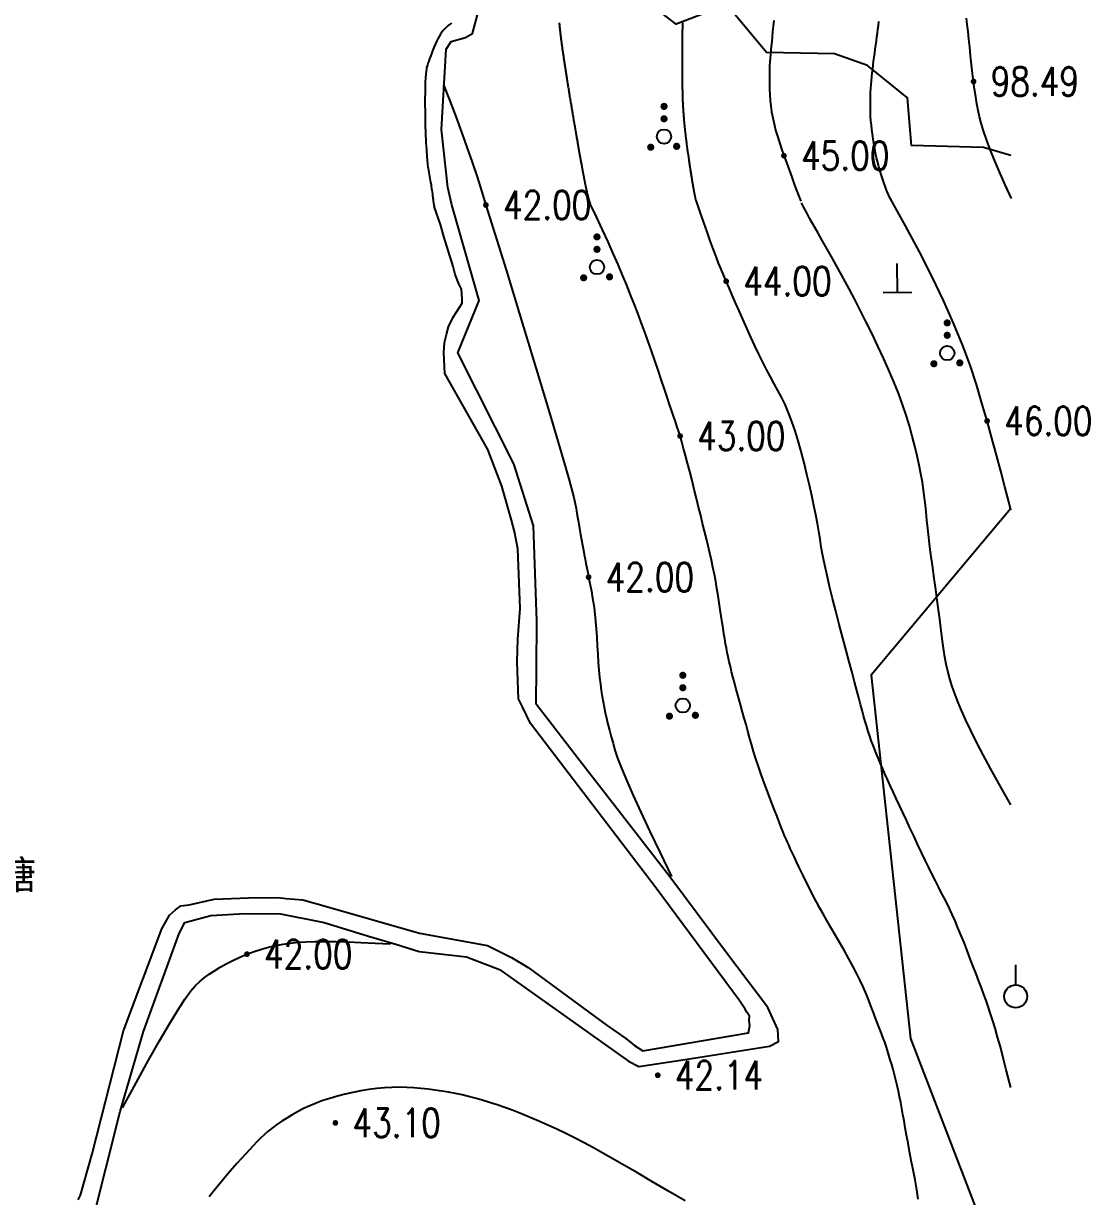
# Model space of a CAD drawing. Extents: x 39624947 to 39626627, y 3418539 to 3418836.
# Drawn here: x 39625652.4 to 39625727, y 3418641.9 to 3418723.9 of the extents above; entities that cross this region are included whole.
import ezdxf
from ezdxf.enums import TextEntityAlignment as Align

# ---------------------------------------------------------------- set-up
doc = ezdxf.new("R2010")
doc.units = 0
doc.layers.get('0').update_dxf_attribs({"linetype": 'CONTINUOUS'})
for name, color, linetype in [('DLDW', 11, 'CONTINUOUS'), ('GCD', 7, 'CONTINUOUS'), ('PUB_WALL', 9, 'CONTINUOUS')]:
    doc.layers.add(name, color=color, linetype=linetype)
doc.styles.add('HZ', font='rs.shx', dxfattribs={"width": 0.8, "bigfont": 'hztxt.shx'})
doc.styles.add('等线体', font='simhei.ttf')

# ---------------------------------------------------------------- blocks, each defined once
blk = doc.blocks.new('GC111')
for p, q in [((0, 0), (0, 2)), ((-1, 0), (1, 0))]:
    blk.add_line(p, q)
blk = doc.blocks.new('GC160')
at = {"const_width": 0.25}
for points in [[(1.584, 3.353, 1), (1.834, 3.353, 1)], [(1.584, 2.484, 1), (1.834, 2.484, 1)], [(0.652, 0.496, 1), (0.902, 0.496, 1)], [(2.464, 0.558, 1), (2.714, 0.558, 1)]]:
    blk.add_lwpolyline(points, format="xyb", close=True, dxfattribs=at)
blk.add_circle((1.709, 1.242), 0.5)
blk = doc.blocks.new('GC125')
blk.add_line((0, 0.8), (0, 2.2))
blk.add_circle((0, 0), 0.8)
blk = doc.blocks.new('GC200')
at = {"linetype": 'Continuous', "const_width": 0.2, "flags": 128}
blk.add_lwpolyline([(-0.1, 0, 1), (0.1, 0, 1)], format="xyb", close=True, dxfattribs=at)
blk = doc.blocks.new('111133333777777')
at = {"layer": 'PUB_WALL', "color": 252, "ltscale": 0.01}
for points in [[(39623475.817, 3418703.616), (39623475.807, 3418703.648), (39623475.797, 3418703.678), (39623475.788, 3418703.708), (39623475.78, 3418703.737), (39623475.772, 3418703.765), (39623475.764, 3418703.792), (39623475.757, 3418703.819), (39623475.751, 3418703.845), (39623475.745, 3418703.871), (39623475.738, 3418703.898), (39623475.732, 3418703.926), (39623475.725, 3418703.956), (39623475.719, 3418703.987), (39623475.712, 3418704.019), (39623475.705, 3418704.052), (39623475.697, 3418704.087), (39623475.69, 3418704.122), (39623475.683, 3418704.159), (39623475.675, 3418704.197), (39623475.668, 3418704.237), (39623475.66, 3418704.277), (39623475.652, 3418704.319), (39623475.644, 3418704.362), (39623475.635, 3418704.406), (39623475.627, 3418704.451), (39623475.619, 3418704.497), (39623475.61, 3418704.545), (39623475.601, 3418704.594), (39623475.592, 3418704.644), (39623475.583, 3418704.695), (39623475.574, 3418704.748), (39623475.565, 3418704.801), (39623475.556, 3418704.856), (39623475.546, 3418704.912), (39623475.536, 3418704.97), (39623475.526, 3418705.028), (39623475.517, 3418705.088), (39623475.506, 3418705.149), (39623475.496, 3418705.211), (39623475.486, 3418705.274), (39623475.475, 3418705.339), (39623475.465, 3418705.404), (39623475.454, 3418705.471), (39623475.443, 3418705.539), (39623475.432, 3418705.609), (39623475.421, 3418705.679), (39623475.41, 3418705.751), (39623475.398, 3418705.824), (39623475.387, 3418705.898), (39623475.375, 3418705.973), (39623475.364, 3418706.05), (39623475.352, 3418706.127), (39623475.34, 3418706.206), (39623475.327, 3418706.286), (39623475.315, 3418706.368), (39623475.303, 3418706.45), (39623475.29, 3418706.534), (39623475.278, 3418706.617), (39623475.265, 3418706.702), (39623475.253, 3418706.786), (39623475.24, 3418706.871), (39623475.228, 3418706.956), (39623475.216, 3418707.042), (39623475.204, 3418707.128), (39623475.191, 3418707.214), (39623475.179, 3418707.3), (39623475.168, 3418707.385), (39623475.156, 3418707.47), (39623475.145, 3418707.555), (39623475.134, 3418707.639), (39623475.123, 3418707.722), (39623475.112, 3418707.806), (39623475.101, 3418707.889), (39623475.091, 3418707.971), (39623475.081, 3418708.053), (39623475.071, 3418708.135), (39623475.061, 3418708.216), (39623475.052, 3418708.297), (39623475.042, 3418708.377), (39623475.033, 3418708.457), (39623475.024, 3418708.537), (39623475.016, 3418708.616), (39623475.007, 3418708.695), (39623474.999, 3418708.774), (39623474.991, 3418708.852), (39623474.983, 3418708.929), (39623474.975, 3418709.006), (39623474.968, 3418709.083), (39623474.96, 3418709.16), (39623474.953, 3418709.236), (39623474.946, 3418709.311), (39623474.94, 3418709.387), (39623474.933, 3418709.461), (39623474.927, 3418709.536), (39623474.921, 3418709.61), (39623474.915, 3418709.683), (39623474.909, 3418709.756), (39623474.904, 3418709.829), (39623474.898, 3418709.902), (39623474.893, 3418709.974), (39623474.888, 3418710.045), (39623474.884, 3418710.116), (39623474.879, 3418710.187), (39623474.875, 3418710.257), (39623474.871, 3418710.327), (39623474.867, 3418710.397), (39623474.863, 3418710.466), (39623474.86, 3418710.535), (39623474.856, 3418710.603), (39623474.853, 3418710.671), (39623474.85, 3418710.738), (39623474.848, 3418710.806), (39623474.845, 3418710.872), (39623474.843, 3418710.939), (39623474.841, 3418711.005), (39623474.839, 3418711.07), (39623474.837, 3418711.135), (39623474.836, 3418711.2), (39623474.834, 3418711.264), (39623474.833, 3418711.328), (39623474.832, 3418711.392), (39623474.832, 3418711.455), (39623474.831, 3418711.518), (39623474.83, 3418711.581), (39623474.83, 3418711.643), (39623474.829, 3418711.706), (39623474.829, 3418711.768), (39623474.829, 3418711.829), (39623474.829, 3418711.891), (39623474.828, 3418711.952), (39623474.828, 3418712.014), (39623474.828, 3418712.075), (39623474.828, 3418712.136), (39623474.828, 3418712.198), (39623474.828, 3418712.259), (39623474.828, 3418712.32), (39623474.827, 3418712.38), (39623474.827, 3418712.441), (39623474.827, 3418712.502), (39623474.827, 3418712.562), (39623474.827, 3418712.623), (39623474.827, 3418712.683), (39623474.827, 3418712.743), (39623474.827, 3418712.803), (39623474.827, 3418712.863), (39623474.826, 3418712.923), (39623474.826, 3418712.983), (39623474.826, 3418713.043), (39623474.826, 3418713.103), (39623474.826, 3418713.162), (39623474.826, 3418713.222), (39623474.826, 3418713.281), (39623474.826, 3418713.34), (39623474.826, 3418713.399), (39623474.826, 3418713.459), (39623474.826, 3418713.518), (39623474.826, 3418713.576), (39623474.826, 3418713.635), (39623474.826, 3418713.694), (39623474.826, 3418713.752), (39623474.826, 3418713.811), (39623474.826, 3418713.869), (39623474.825, 3418713.928), (39623474.825, 3418713.986), (39623474.825, 3418714.044), (39623474.825, 3418714.102), (39623474.825, 3418714.16), (39623474.825, 3418714.217), (39623474.825, 3418714.275), (39623474.825, 3418714.333), (39623474.825, 3418714.39), (39623474.825, 3418714.448), (39623474.825, 3418714.505), (39623474.825, 3418714.562), (39623474.825, 3418714.619), (39623474.825, 3418714.676), (39623474.825, 3418714.733), (39623474.825, 3418714.79), (39623474.826, 3418714.847), (39623474.826, 3418714.903), (39623474.826, 3418714.96), (39623474.826, 3418715.016), (39623474.826, 3418715.072), (39623474.826, 3418715.129), (39623474.826, 3418715.185), (39623474.826, 3418715.241), (39623474.826, 3418715.297), (39623474.827, 3418715.353), (39623474.827, 3418715.409), (39623474.828, 3418715.464), (39623474.828, 3418715.52), (39623474.829, 3418715.576), (39623474.83, 3418715.631), (39623474.831, 3418715.687), (39623474.833, 3418715.742), (39623474.834, 3418715.798), (39623474.836, 3418715.853), (39623474.838, 3418715.908), (39623474.84, 3418715.964), (39623474.842, 3418716.019), (39623474.844, 3418716.074), (39623474.847, 3418716.129), (39623474.85, 3418716.185)], [(39623466.196, 3418716.178), (39623466.202, 3418716.111), (39623466.208, 3418716.044), (39623466.215, 3418715.977), (39623466.222, 3418715.91), (39623466.228, 3418715.842), (39623466.235, 3418715.775), (39623466.243, 3418715.707), (39623466.25, 3418715.64), (39623466.257, 3418715.572), (39623466.265, 3418715.504), (39623466.273, 3418715.437), (39623466.28, 3418715.369), (39623466.288, 3418715.301), (39623466.297, 3418715.233), (39623466.305, 3418715.164), (39623466.313, 3418715.096), (39623466.322, 3418715.028), (39623466.331, 3418714.96), (39623466.339, 3418714.891), (39623466.348, 3418714.822), (39623466.358, 3418714.754), (39623466.367, 3418714.685), (39623466.376, 3418714.616), (39623466.386, 3418714.547), (39623466.396, 3418714.478), (39623466.405, 3418714.409), (39623466.415, 3418714.34), (39623466.425, 3418714.27), (39623466.435, 3418714.2), (39623466.446, 3418714.13), (39623466.456, 3418714.06), (39623466.466, 3418713.99), (39623466.477, 3418713.919), (39623466.487, 3418713.848), (39623466.498, 3418713.777), (39623466.509, 3418713.705), (39623466.519, 3418713.634), (39623466.53, 3418713.562), (39623466.541, 3418713.489), (39623466.552, 3418713.417), (39623466.563, 3418713.344), (39623466.574, 3418713.271), (39623466.586, 3418713.197), (39623466.597, 3418713.124), (39623466.608, 3418713.05), (39623466.62, 3418712.976), (39623466.631, 3418712.901), (39623466.643, 3418712.827), (39623466.654, 3418712.752), (39623466.666, 3418712.676), (39623466.678, 3418712.601), (39623466.69, 3418712.525), (39623466.702, 3418712.449), (39623466.714, 3418712.373), (39623466.726, 3418712.296), (39623466.738, 3418712.219), (39623466.75, 3418712.142), (39623466.763, 3418712.064), (39623466.775, 3418711.987), (39623466.787, 3418711.909), (39623466.8, 3418711.83), (39623466.813, 3418711.752), (39623466.825, 3418711.673), (39623466.838, 3418711.594), (39623466.851, 3418711.515), (39623466.864, 3418711.435), (39623466.877, 3418711.355), (39623466.89, 3418711.275), (39623466.903, 3418711.195), (39623466.916, 3418711.114), (39623466.929, 3418711.033), (39623466.943, 3418710.952), (39623466.956, 3418710.87), (39623466.969, 3418710.788), (39623466.983, 3418710.706), (39623466.997, 3418710.624), (39623467.01, 3418710.542), (39623467.024, 3418710.459), (39623467.038, 3418710.376), (39623467.052, 3418710.292), (39623467.066, 3418710.208), (39623467.08, 3418710.124), (39623467.094, 3418710.04), (39623467.108, 3418709.956), (39623467.122, 3418709.871), (39623467.137, 3418709.786), (39623467.151, 3418709.701), (39623467.166, 3418709.615), (39623467.18, 3418709.53), (39623467.194, 3418709.445), (39623467.209, 3418709.361), (39623467.223, 3418709.276), (39623467.238, 3418709.192), (39623467.252, 3418709.108), (39623467.266, 3418709.024), (39623467.281, 3418708.94), (39623467.295, 3418708.858), (39623467.309, 3418708.776), (39623467.323, 3418708.694), (39623467.337, 3418708.613), (39623467.35, 3418708.533), (39623467.364, 3418708.454), (39623467.378, 3418708.376), (39623467.391, 3418708.298), (39623467.405, 3418708.22), (39623467.418, 3418708.144), (39623467.431, 3418708.068), (39623467.444, 3418707.993), (39623467.457, 3418707.918), (39623467.47, 3418707.845), (39623467.483, 3418707.771), (39623467.495, 3418707.699), (39623467.508, 3418707.627), (39623467.52, 3418707.556), (39623467.533, 3418707.486), (39623467.545, 3418707.416), (39623467.557, 3418707.347), (39623467.569, 3418707.279), (39623467.581, 3418707.211), (39623467.593, 3418707.144), (39623467.605, 3418707.078), (39623467.616, 3418707.013), (39623467.628, 3418706.948), (39623467.639, 3418706.884), (39623467.651, 3418706.82), (39623467.662, 3418706.757), (39623467.673, 3418706.695), (39623467.684, 3418706.634), (39623467.695, 3418706.573), (39623467.706, 3418706.513), (39623467.717, 3418706.454), (39623467.727, 3418706.395), (39623467.738, 3418706.337), (39623467.748, 3418706.28), (39623467.759, 3418706.223), (39623467.769, 3418706.167), (39623467.779, 3418706.112), (39623467.789, 3418706.058), (39623467.799, 3418706.004), (39623467.809, 3418705.951), (39623467.818, 3418705.898), (39623467.828, 3418705.846), (39623467.838, 3418705.795), (39623467.847, 3418705.745), (39623467.856, 3418705.695), (39623467.866, 3418705.646), (39623467.875, 3418705.598), (39623467.884, 3418705.55), (39623467.893, 3418705.503), (39623467.901, 3418705.457), (39623467.91, 3418705.411), (39623467.919, 3418705.366), (39623467.927, 3418705.322), (39623467.936, 3418705.278), (39623467.944, 3418705.235), (39623467.952, 3418705.193), (39623467.961, 3418705.151), (39623467.969, 3418705.109), (39623467.977, 3418705.068), (39623467.985, 3418705.028), (39623467.993, 3418704.988), (39623468.001, 3418704.949), (39623468.009, 3418704.91), (39623468.016, 3418704.872), (39623468.024, 3418704.834), (39623468.032, 3418704.797), (39623468.039, 3418704.76), (39623468.047, 3418704.724), (39623468.055, 3418704.688), (39623468.062, 3418704.653), (39623468.07, 3418704.618), (39623468.077, 3418704.584), (39623468.084, 3418704.55), (39623468.092, 3418704.517), (39623468.099, 3418704.484), (39623468.106, 3418704.451), (39623468.113, 3418704.42), (39623468.12, 3418704.388), (39623468.127, 3418704.357), (39623468.134, 3418704.327), (39623468.141, 3418704.297), (39623468.148, 3418704.268), (39623468.155, 3418704.239), (39623468.162, 3418704.211), (39623468.168, 3418704.183), (39623468.175, 3418704.155), (39623468.182, 3418704.128), (39623468.188, 3418704.102), (39623468.195, 3418704.076), (39623468.201, 3418704.051), (39623468.207, 3418704.026), (39623468.214, 3418704.001), (39623468.22, 3418703.978), (39623468.226, 3418703.954), (39623468.233, 3418703.931), (39623468.239, 3418703.909), (39623468.245, 3418703.887), (39623468.251, 3418703.865), (39623468.257, 3418703.845), (39623468.263, 3418703.824), (39623468.269, 3418703.804), (39623468.274, 3418703.785), (39623468.28, 3418703.766), (39623468.286, 3418703.747), (39623468.292, 3418703.729), (39623468.297, 3418703.712), (39623468.303, 3418703.695), (39623468.309, 3418703.678), (39623468.315, 3418703.659), (39623468.322, 3418703.64), (39623468.33, 3418703.619), (39623468.338, 3418703.597), (39623468.347, 3418703.575), (39623468.356, 3418703.551), (39623468.366, 3418703.526)], [(39623458.662, 3418716.148), (39623458.591, 3418716.104), (39623458.516, 3418716.051), (39623458.436, 3418715.987), (39623458.353, 3418715.915), (39623458.264, 3418715.832), (39623458.172, 3418715.74), (39623458.078, 3418715.635), (39623457.984, 3418715.514), (39623457.891, 3418715.376), (39623457.798, 3418715.222), (39623457.706, 3418715.051), (39623457.614, 3418714.864), (39623457.523, 3418714.66), (39623457.433, 3418714.44), (39623457.346, 3418714.22), (39623457.267, 3418714.015), (39623457.195, 3418713.824), (39623457.13, 3418713.649), (39623457.073, 3418713.489), (39623457.023, 3418713.344), (39623456.981, 3418713.215), (39623456.946, 3418713.1), (39623456.916, 3418712.972), (39623456.89, 3418712.8), (39623456.868, 3418712.585), (39623456.849, 3418712.328), (39623456.835, 3418712.027), (39623456.824, 3418711.684), (39623456.817, 3418711.297), (39623456.813, 3418710.867), (39623456.813, 3418710.428), (39623456.814, 3418710.013), (39623456.818, 3418709.622), (39623456.824, 3418709.255), (39623456.832, 3418708.913), (39623456.842, 3418708.594), (39623456.854, 3418708.299), (39623456.868, 3418708.029), (39623456.883, 3418707.779), (39623456.897, 3418707.546), (39623456.911, 3418707.329), (39623456.924, 3418707.129), (39623456.936, 3418706.946), (39623456.947, 3418706.779), (39623456.958, 3418706.629), (39623456.968, 3418706.495), (39623456.979, 3418706.369), (39623456.992, 3418706.241), (39623457.008, 3418706.111), (39623457.026, 3418705.979), (39623457.048, 3418705.845), (39623457.071, 3418705.709), (39623457.097, 3418705.571), (39623457.126, 3418705.431), (39623457.155, 3418705.29), (39623457.183, 3418705.151), (39623457.209, 3418705.012), (39623457.233, 3418704.874), (39623457.256, 3418704.737), (39623457.277, 3418704.601), (39623457.296, 3418704.466), (39623457.314, 3418704.332), (39623457.33, 3418704.204), (39623457.344, 3418704.09), (39623457.356, 3418703.987), (39623457.367, 3418703.897), (39623457.376, 3418703.82), (39623457.384, 3418703.755), (39623457.389, 3418703.703), (39623457.393, 3418703.663), (39623457.397, 3418703.629), (39623457.402, 3418703.593), (39623457.409, 3418703.555), (39623457.416, 3418703.515), (39623457.425, 3418703.473), (39623457.435, 3418703.429), (39623457.447, 3418703.384), (39623457.459, 3418703.336)], [(39623481.201, 3418716.336), (39623481.162, 3418715.938), (39623481.125, 3418715.56), (39623481.091, 3418715.201), (39623481.058, 3418714.863), (39623481.028, 3418714.545), (39623480.999, 3418714.246), (39623480.973, 3418713.968), (39623480.949, 3418713.709), (39623480.928, 3418713.452), (39623480.913, 3418713.176), (39623480.903, 3418712.883), (39623480.897, 3418712.571), (39623480.897, 3418712.242), (39623480.902, 3418711.895), (39623480.913, 3418711.53), (39623480.928, 3418711.147), (39623480.954, 3418710.752), (39623480.996, 3418710.35), (39623481.055, 3418709.942), (39623481.131, 3418709.528), (39623481.223, 3418709.108), (39623481.331, 3418708.681), (39623481.455, 3418708.248), (39623481.597, 3418707.808), (39623481.751, 3418707.357), (39623481.914, 3418706.888), (39623482.087, 3418706.401), (39623482.269, 3418705.897), (39623482.461, 3418705.375), (39623482.662, 3418704.836), (39623482.872, 3418704.279), (39623483.092, 3418703.705)], [(39623489.412, 3418703.788), (39623489.36, 3418703.868), (39623489.302, 3418703.976), (39623489.238, 3418704.112), (39623489.168, 3418704.276), (39623489.091, 3418704.468), (39623489.009, 3418704.688), (39623488.92, 3418704.936), (39623488.825, 3418705.212), (39623488.729, 3418705.505), (39623488.638, 3418705.804), (39623488.553, 3418706.109), (39623488.472, 3418706.421), (39623488.397, 3418706.739), (39623488.327, 3418707.063), (39623488.261, 3418707.393), (39623488.201, 3418707.73), (39623488.147, 3418708.065), (39623488.1, 3418708.394), (39623488.059, 3418708.714), (39623488.025, 3418709.027), (39623487.998, 3418709.332), (39623487.978, 3418709.629), (39623487.964, 3418709.919), (39623487.958, 3418710.202), (39623487.956, 3418710.479), (39623487.959, 3418710.756), (39623487.965, 3418711.032), (39623487.976, 3418711.307), (39623487.991, 3418711.582), (39623488.009, 3418711.855), (39623488.032, 3418712.127), (39623488.058, 3418712.398), (39623488.088, 3418712.67), (39623488.119, 3418712.943), (39623488.152, 3418713.219), (39623488.186, 3418713.496), (39623488.223, 3418713.775), (39623488.261, 3418714.056), (39623488.3, 3418714.339), (39623488.342, 3418714.623), (39623488.383, 3418714.907), (39623488.421, 3418715.186), (39623488.456, 3418715.46), (39623488.489, 3418715.73), (39623488.518, 3418715.996), (39623488.545, 3418716.257)], [(39623497.82, 3418703.883), (39623497.381, 3418704.852), (39623496.987, 3418705.749), (39623496.64, 3418706.574), (39623496.339, 3418707.326), (39623496.084, 3418708.006), (39623495.875, 3418708.613), (39623495.711, 3418709.149), (39623495.594, 3418709.612), (39623495.502, 3418710.051), (39623495.414, 3418710.517), (39623495.33, 3418711.009), (39623495.25, 3418711.527), (39623495.174, 3418712.071), (39623495.102, 3418712.641), (39623495.034, 3418713.237), (39623494.97, 3418713.859), (39623494.909, 3418714.472), (39623494.85, 3418715.042), (39623494.793, 3418715.568), (39623494.738, 3418716.051), (39623494.685, 3418716.49)], [(39623458.106, 3418711.832), (39623458.546, 3418710.714), (39623458.966, 3418709.616), (39623459.367, 3418708.538), (39623459.747, 3418707.479), (39623460.108, 3418706.439), (39623460.45, 3418705.419), (39623460.771, 3418704.418), (39623461.073, 3418703.437)], [(39623433.513, 3418632.181), (39623435.496, 3418640.054), (39623437.121, 3418645.653), (39623439.632, 3418652.514), (39623440.03, 3418653.276), (39623441.829, 3418653.763), (39623444.215, 3418653.908), (39623446.719, 3418653.881), (39623449.754, 3418653.277), (39623452.852, 3418652.326), (39623454.78, 3418651.767), (39623456.397, 3418651.257), (39623459.709, 3418650.884), (39623462.034, 3418650.003), (39623471.041, 3418643.585), (39623471.773, 3418643.208), (39623474.996, 3418643.702), (39623480.912, 3418644.629), (39623481.529, 3418644.968), (39623481.477, 3418645.792), (39623480.79, 3418647.342), (39623477.886, 3418651.149), (39623473.869, 3418656.575), (39623467.466, 3418664.796), (39623464.584, 3418668.552), (39623464.614, 3418671.082), (39623464.629, 3418674.349), (39623464.392, 3418681.019), (39623463.018, 3418685.335), (39623459.118, 3418693.098), (39623460.604, 3418696.77), (39623458.699, 3418703.443)], [(39623461.073, 3418703.437), (39623462.478, 3418698.9), (39623463.707, 3418694.9), (39623464.759, 3418691.44), (39623465.636, 3418688.518), (39623466.336, 3418686.134), (39623466.861, 3418684.288), (39623467.21, 3418682.981), (39623467.382, 3418682.213), (39623467.465, 3418681.725), (39623467.544, 3418681.262), (39623467.62, 3418680.824), (39623467.693, 3418680.409), (39623467.763, 3418680.019), (39623467.829, 3418679.653), (39623467.891, 3418679.312), (39623467.951, 3418678.995), (39623468.009, 3418678.688), (39623468.068, 3418678.377), (39623468.129, 3418678.064), (39623468.191, 3418677.746), (39623468.254, 3418677.426), (39623468.318, 3418677.101), (39623468.383, 3418676.774), (39623468.449, 3418676.443), (39623468.514, 3418676.092), (39623468.575, 3418675.705), (39623468.632, 3418675.282), (39623468.685, 3418674.824), (39623468.733, 3418674.329), (39623468.778, 3418673.799), (39623468.819, 3418673.233), (39623468.855, 3418672.63), (39623468.892, 3418672.027), (39623468.933, 3418671.455), (39623468.977, 3418670.916), (39623469.026, 3418670.409), (39623469.079, 3418669.935), (39623469.136, 3418669.493), (39623469.198, 3418669.083), (39623469.263, 3418668.706), (39623469.335, 3418668.337), (39623469.416, 3418667.954), (39623469.507, 3418667.555), (39623469.607, 3418667.141), (39623469.716, 3418666.713), (39623469.834, 3418666.269), (39623469.961, 3418665.81), (39623470.098, 3418665.336), (39623470.284, 3418664.777), (39623470.558, 3418664.061), (39623470.92, 3418663.19), (39623471.371, 3418662.163), (39623471.911, 3418660.98), (39623472.538, 3418659.642), (39623473.254, 3418658.147), (39623474.059, 3418656.497)], [(39623491.309, 3418633.945), (39623491.205, 3418634.589), (39623491.079, 3418635.282), (39623490.946, 3418635.981), (39623490.82, 3418636.643), (39623490.703, 3418637.269), (39623490.593, 3418637.859), (39623490.491, 3418638.413), (39623490.398, 3418638.93), (39623490.312, 3418639.412), (39623490.235, 3418639.856), (39623490.159, 3418640.279), (39623490.081, 3418640.693), (39623490, 3418641.098), (39623489.915, 3418641.494), (39623489.828, 3418641.882), (39623489.737, 3418642.262), (39623489.643, 3418642.633), (39623489.546, 3418642.995), (39623489.448, 3418643.347), (39623489.349, 3418643.685), (39623489.251, 3418644.011), (39623489.153, 3418644.324), (39623489.056, 3418644.625), (39623488.958, 3418644.912), (39623488.861, 3418645.187), (39623488.763, 3418645.448), (39623488.663, 3418645.712), (39623488.556, 3418645.991), (39623488.442, 3418646.287), (39623488.321, 3418646.598), (39623488.194, 3418646.926), (39623488.06, 3418647.27), (39623487.92, 3418647.63), (39623487.773, 3418648.005), (39623487.611, 3418648.401), (39623487.426, 3418648.822), (39623487.217, 3418649.266), (39623486.985, 3418649.735), (39623486.729, 3418650.228), (39623486.45, 3418650.745), (39623486.148, 3418651.286), (39623485.822, 3418651.852), (39623485.497, 3418652.411), (39623485.195, 3418652.935), (39623484.916, 3418653.422), (39623484.661, 3418653.873), (39623484.43, 3418654.288), (39623484.222, 3418654.666), (39623484.038, 3418655.008), (39623483.877, 3418655.315), (39623483.727, 3418655.606), (39623483.576, 3418655.905), (39623483.424, 3418656.212), (39623483.27, 3418656.525), (39623483.115, 3418656.847), (39623482.958, 3418657.175), (39623482.8, 3418657.511), (39623482.641, 3418657.854), (39623482.49, 3418658.179), (39623482.36, 3418658.461), (39623482.25, 3418658.7), (39623482.16, 3418658.895), (39623482.09, 3418659.047), (39623482.04, 3418659.155), (39623482.01, 3418659.22), (39623482, 3418659.242), (39623481.984, 3418659.282), (39623481.938, 3418659.402), (39623481.86, 3418659.602), (39623481.751, 3418659.883), (39623481.611, 3418660.243), (39623481.44, 3418660.684), (39623481.238, 3418661.205), (39623481.005, 3418661.805), (39623480.764, 3418662.435), (39623480.538, 3418663.042), (39623480.328, 3418663.626), (39623480.134, 3418664.188), (39623479.954, 3418664.727), (39623479.791, 3418665.243), (39623479.643, 3418665.737), (39623479.51, 3418666.208), (39623479.386, 3418666.664), (39623479.263, 3418667.113), (39623479.142, 3418667.555), (39623479.023, 3418667.99), (39623478.905, 3418668.419), (39623478.789, 3418668.84), (39623478.674, 3418669.254), (39623478.561, 3418669.661), (39623478.453, 3418670.058), (39623478.351, 3418670.442), (39623478.257, 3418670.812), (39623478.17, 3418671.168), (39623478.089, 3418671.511), (39623478.016, 3418671.841), (39623477.951, 3418672.157), (39623477.892, 3418672.46), (39623477.836, 3418672.768), (39623477.778, 3418673.102), (39623477.718, 3418673.46), (39623477.655, 3418673.844), (39623477.591, 3418674.252), (39623477.525, 3418674.686), (39623477.457, 3418675.145), (39623477.386, 3418675.628), (39623477.312, 3418676.125), (39623477.231, 3418676.621), (39623477.144, 3418677.118), (39623477.051, 3418677.614), (39623476.952, 3418678.111), (39623476.846, 3418678.608), (39623476.734, 3418679.105), (39623476.616, 3418679.602), (39623476.493, 3418680.108), (39623476.364, 3418680.634), (39623476.23, 3418681.178), (39623476.091, 3418681.741), (39623475.948, 3418682.322), (39623475.799, 3418682.923), (39623475.645, 3418683.542), (39623475.486, 3418684.18), (39623475.329, 3418684.806), (39623475.179, 3418685.389), (39623475.036, 3418685.929), (39623474.9, 3418686.425), (39623474.772, 3418686.879), (39623474.651, 3418687.29), (39623474.537, 3418687.658), (39623474.431, 3418687.983), (39623474.321, 3418688.31), (39623474.195, 3418688.683), (39623474.053, 3418689.102), (39623473.896, 3418689.567), (39623473.723, 3418690.079), (39623473.535, 3418690.637), (39623473.331, 3418691.241), (39623473.111, 3418691.892), (39623472.882, 3418692.564), (39623472.65, 3418693.233), (39623472.415, 3418693.897), (39623472.176, 3418694.559), (39623471.934, 3418695.217), (39623471.689, 3418695.871), (39623471.44, 3418696.521), (39623471.188, 3418697.168), (39623470.922, 3418697.832), (39623470.632, 3418698.534), (39623470.316, 3418699.272), (39623469.976, 3418700.048), (39623469.611, 3418700.862), (39623469.221, 3418701.712), (39623468.806, 3418702.6), (39623468.366, 3418703.526)], [(39623435.662, 3418640.315), (39623436.616, 3418642.081), (39623437.48, 3418643.648), (39623438.253, 3418645.016), (39623438.936, 3418646.184), (39623439.528, 3418647.154), (39623440.029, 3418647.924), (39623440.44, 3418648.495), (39623440.76, 3418648.867), (39623441.048, 3418649.137), (39623441.366, 3418649.4), (39623441.711, 3418649.657), (39623442.085, 3418649.908), (39623442.487, 3418650.153), (39623442.917, 3418650.392), (39623443.376, 3418650.624), (39623443.863, 3418650.85), (39623444.365, 3418651.062), (39623444.869, 3418651.25), (39623445.374, 3418651.415), (39623445.88, 3418651.557), (39623446.389, 3418651.676), (39623446.898, 3418651.771), (39623447.41, 3418651.843), (39623447.923, 3418651.892), (39623448.473, 3418651.923), (39623449.098, 3418651.942), (39623449.796, 3418651.947), (39623450.568, 3418651.939), (39623451.414, 3418651.918), (39623452.334, 3418651.885), (39623453.328, 3418651.838), (39623454.395, 3418651.779)], [(39623475.012, 3418633.815), (39623473.793, 3418634.53), (39623472.677, 3418635.181), (39623471.664, 3418635.77), (39623470.754, 3418636.296), (39623469.947, 3418636.758), (39623469.243, 3418637.158), (39623468.592, 3418637.52), (39623467.946, 3418637.867), (39623467.305, 3418638.2), (39623466.667, 3418638.518), (39623466.035, 3418638.823), (39623465.406, 3418639.113), (39623464.782, 3418639.389), (39623464.163, 3418639.651), (39623463.556, 3418639.897), (39623462.968, 3418640.125), (39623462.401, 3418640.335), (39623461.854, 3418640.527), (39623461.326, 3418640.701), (39623460.819, 3418640.858), (39623460.331, 3418640.997), (39623459.864, 3418641.117), (39623459.404, 3418641.225), (39623458.939, 3418641.323), (39623458.468, 3418641.411), (39623457.992, 3418641.491), (39623457.511, 3418641.561), (39623457.025, 3418641.623), (39623456.533, 3418641.675), (39623456.036, 3418641.718), (39623455.533, 3418641.746), (39623455.021, 3418641.755), (39623454.501, 3418641.744), (39623453.972, 3418641.714), (39623453.435, 3418641.664), (39623452.89, 3418641.594), (39623452.336, 3418641.505), (39623451.774, 3418641.396), (39623451.219, 3418641.271), (39623450.684, 3418641.134), (39623450.169, 3418640.984), (39623449.676, 3418640.823), (39623449.203, 3418640.649), (39623448.75, 3418640.462), (39623448.319, 3418640.264), (39623447.908, 3418640.053), (39623447.517, 3418639.834), (39623447.145, 3418639.611), (39623446.792, 3418639.385), (39623446.459, 3418639.154), (39623446.144, 3418638.919), (39623445.849, 3418638.681), (39623445.573, 3418638.439), (39623445.317, 3418638.193), (39623445.065, 3418637.937), (39623444.803, 3418637.666), (39623444.533, 3418637.38), (39623444.252, 3418637.079), (39623443.963, 3418636.763), (39623443.664, 3418636.432), (39623443.355, 3418636.085), (39623443.038, 3418635.724), (39623442.714, 3418635.345), (39623442.389, 3418634.948), (39623442.061, 3418634.531), (39623441.731, 3418634.095)]]:
    blk.add_lwpolyline(points, dxfattribs=at)
for points, elevation in [([(39623458.699, 3418703.443), (39623458.419, 3418704.673), (39623457.978, 3418708.726), (39623458.3, 3418714.338), (39623458.634, 3418714.865), (39623459.636, 3418715.145), (39623460.132, 3418715.432), (39623461.653, 3418721.103)], 51.487), ([(39623497.77, 3418706.888), (39623495.878, 3418707.454), (39623490.824, 3418707.593), (39623490.555, 3418710.925), (39623487.766, 3418713.186), (39623485.44, 3418713.996), (39623480.683, 3418714.099), (39623477.927, 3418717.43), (39623474.369, 3418716.091), (39623473.37, 3418716.859), (39623463.216, 3418729.646)], 51.487), ([(39623497.77, 3418641.752), (39623497.685, 3418642.095), (39623497.463, 3418642.988), (39623497.25, 3418643.815), (39623497.049, 3418644.576), (39623496.857, 3418645.272), (39623496.677, 3418645.902), (39623496.506, 3418646.468), (39623496.346, 3418646.967), (39623496.196, 3418647.402), (39623496.046, 3418647.814), (39623495.887, 3418648.248), (39623495.718, 3418648.704), (39623495.54, 3418649.182), (39623495.351, 3418649.682), (39623495.153, 3418650.203), (39623494.945, 3418650.746), (39623494.727, 3418651.311), (39623494.507, 3418651.873), (39623494.293, 3418652.406), (39623494.083, 3418652.91), (39623493.878, 3418653.387), (39623493.678, 3418653.834), (39623493.483, 3418654.254), (39623493.293, 3418654.644), (39623493.108, 3418655.006), (39623492.919, 3418655.37), (39623492.719, 3418655.763), (39623492.506, 3418656.186), (39623492.282, 3418656.64), (39623492.046, 3418657.124), (39623491.797, 3418657.638), (39623491.537, 3418658.183), (39623491.264, 3418658.758), (39623490.991, 3418659.338), (39623490.727, 3418659.898), (39623490.473, 3418660.439), (39623490.229, 3418660.961), (39623489.994, 3418661.463), (39623489.769, 3418661.946), (39623489.554, 3418662.409), (39623489.349, 3418662.852), (39623489.155, 3418663.277), (39623488.973, 3418663.682), (39623488.802, 3418664.068), (39623488.643, 3418664.435), (39623488.496, 3418664.783), (39623488.362, 3418665.112), (39623488.239, 3418665.422), (39623488.127, 3418665.713), (39623488.022, 3418666.003), (39623487.916, 3418666.311), (39623487.809, 3418666.636), (39623487.702, 3418666.978), (39623487.595, 3418667.338), (39623487.486, 3418667.716), (39623487.378, 3418668.111), (39623487.269, 3418668.523), (39623487.15, 3418668.979), (39623487.012, 3418669.504), (39623486.855, 3418670.098), (39623486.679, 3418670.761), (39623486.484, 3418671.493), (39623486.271, 3418672.294), (39623486.038, 3418673.164), (39623485.786, 3418674.104), (39623485.537, 3418675.049), (39623485.311, 3418675.937), (39623485.108, 3418676.768), (39623484.928, 3418677.542), (39623484.771, 3418678.259), (39623484.638, 3418678.919), (39623484.527, 3418679.522), (39623484.44, 3418680.068), (39623484.357, 3418680.604), (39623484.258, 3418681.178), (39623484.143, 3418681.789), (39623484.013, 3418682.437), (39623483.866, 3418683.123), (39623483.704, 3418683.846), (39623483.526, 3418684.607), (39623483.333, 3418685.406), (39623483.128, 3418686.2), (39623482.915, 3418686.948), (39623482.696, 3418687.651), (39623482.469, 3418688.307), (39623482.236, 3418688.917), (39623481.995, 3418689.482), (39623481.746, 3418690.001), (39623481.491, 3418690.473), (39623481.23, 3418690.935), (39623480.967, 3418691.42), (39623480.699, 3418691.929), (39623480.429, 3418692.461), (39623480.155, 3418693.017), (39623479.878, 3418693.596), (39623479.598, 3418694.199), (39623479.314, 3418694.826), (39623479.036, 3418695.449), (39623478.774, 3418696.041), (39623478.527, 3418696.603), (39623478.295, 3418697.135), (39623478.078, 3418697.636), (39623477.876, 3418698.106), (39623477.69, 3418698.546), (39623477.519, 3418698.956), (39623477.349, 3418699.375), (39623477.166, 3418699.845), (39623476.969, 3418700.364), (39623476.76, 3418700.934), (39623476.537, 3418701.554), (39623476.301, 3418702.225), (39623476.052, 3418702.945), (39623475.789, 3418703.716)], 44), ([(39623497.77, 3418661.513), (39623497.563, 3418661.876), (39623496.931, 3418663.001), (39623496.357, 3418664.045), (39623495.84, 3418665.008), (39623495.38, 3418665.891), (39623494.978, 3418666.694), (39623494.634, 3418667.416), (39623494.347, 3418668.057), (39623494.101, 3418668.649), (39623493.881, 3418669.224), (39623493.686, 3418669.781), (39623493.516, 3418670.321), (39623493.372, 3418670.843), (39623493.253, 3418671.348), (39623493.159, 3418671.835), (39623493.091, 3418672.305), (39623493.031, 3418672.786), (39623492.965, 3418673.31), (39623492.892, 3418673.875), (39623492.812, 3418674.482), (39623492.725, 3418675.131), (39623492.631, 3418675.822), (39623492.53, 3418676.554), (39623492.422, 3418677.328), (39623492.315, 3418678.104), (39623492.216, 3418678.842), (39623492.126, 3418679.541), (39623492.045, 3418680.202), (39623491.972, 3418680.824), (39623491.908, 3418681.408), (39623491.852, 3418681.954), (39623491.805, 3418682.461), (39623491.753, 3418682.964), (39623491.684, 3418683.494), (39623491.596, 3418684.053), (39623491.49, 3418684.64), (39623491.367, 3418685.255), (39623491.225, 3418685.899), (39623491.066, 3418686.57), (39623490.888, 3418687.27), (39623490.688, 3418687.993), (39623490.459, 3418688.735), (39623490.201, 3418689.495), (39623489.915, 3418690.273), (39623489.601, 3418691.07), (39623489.258, 3418691.885), (39623488.887, 3418692.719), (39623488.488, 3418693.571), (39623488.076, 3418694.421), (39623487.668, 3418695.246), (39623487.264, 3418696.048), (39623486.863, 3418696.826), (39623486.467, 3418697.58), (39623486.074, 3418698.311), (39623485.685, 3418699.018), (39623485.3, 3418699.7), (39623484.931, 3418700.348), (39623484.59, 3418700.95), (39623484.277, 3418701.507), (39623483.992, 3418702.017), (39623483.735, 3418702.481), (39623483.507, 3418702.899), (39623483.306, 3418703.271), (39623483.134, 3418703.597)], 45), ([(39623497.77, 3418682.1), (39623497.63, 3418682.687), (39623497.37, 3418683.736), (39623497.088, 3418684.825), (39623496.786, 3418685.955), (39623496.463, 3418687.127), (39623496.119, 3418688.34), (39623495.754, 3418689.594), (39623495.369, 3418690.889), (39623494.928, 3418692.243), (39623494.399, 3418693.673), (39623493.782, 3418695.18), (39623493.076, 3418696.763), (39623492.281, 3418698.423), (39623491.397, 3418700.16), (39623490.425, 3418701.972), (39623489.365, 3418703.862)], 46), ([(39623432.568, 3418633.884), (39623432.722, 3418634.216), (39623433.538, 3418637.11), (39623435.727, 3418645.713), (39623438.406, 3418652.837), (39623438.951, 3418653.787), (39623439.355, 3418654.161), (39623439.732, 3418654.443), (39623440.327, 3418654.525), (39623442.07, 3418654.914), (39623444.479, 3418655.007), (39623446.513, 3418655.016), (39623447.109, 3418654.95), (39623448.271, 3418654.863), (39623449.756, 3418654.452), (39623456.428, 3418652.536), (39623461.178, 3418651.677), (39623462.851, 3418650.82), (39623464.017, 3418650.14), (39623469.471, 3418646.125), (39623470.848, 3418645.16), (39623471.454, 3418644.668), (39623472.041, 3418644.309), (39623479.441, 3418645.572), (39623479.534, 3418646.067), (39623479.481, 3418646.419), (39623479.512, 3418646.725), (39623479.512, 3418646.725), (39623479.512, 3418646.725), (39623479.318, 3418647.02), (39623479.196, 3418647.222), (39623478.793, 3418647.84), (39623472.913, 3418655.779), (39623464.18, 3418667.179), (39623463.636, 3418668.366), (39623463.354, 3418668.915), (39623463.329, 3418669.552), (39623463.265, 3418671.512), (39623463.301, 3418673.092), (39623463.469, 3418675.235), (39623463.294, 3418679.402), (39623463.076, 3418680.618), (39623462.863, 3418681.399), (39623462.191, 3418683.788), (39623461.211, 3418686.337), (39623458.189, 3418691.668), (39623458.126, 3418693.134), (39623458.166, 3418693.822), (39623458.311, 3418694.393), (39623458.467, 3418694.922), (39623458.783, 3418695.596), (39623459.401, 3418696.57), (39623459.412, 3418696.874), (39623459.365, 3418697.562), (39623459.171, 3418697.92), (39623458.912, 3418698.577), (39623458.776, 3418699.13), (39623458.128, 3418701.232), (39623457.898, 3418702.066), (39623457.459, 3418703.336)], 51.487), ([(39623497.77, 3418682.223), (39623488.003, 3418670.577), (39623490.754, 3418645.16), (39623497.67, 3418627.242), (39623497.77, 3418626.87)], 51.487)]:
    blk.add_lwpolyline(points, dxfattribs=dict(at, elevation=elevation))
ref = blk.add_blockref('GC200', (39623495.174, 3418712.071, 98.487), dxfattribs=at)
ref.add_attrib('height', '98.49', dxfattribs={"layer": 'GCD', "linetype": 'Continuous', "height": 2, "style": 'HZ', "width": 0.8}).set_placement((39623496.374, 3418712.071, 98.487), align=Align.MIDDLE_LEFT)
for name, p in [('GC160', (39623471.821, 3418706.98, 51.487)), ('GC160', (39623467.131, 3418697.854, 51.487)), ('GC160', (39623491.623, 3418691.844, 96.487)), ('GC160', (39623473.132, 3418667.206, 51.487)), ('GC125', (39623498.124, 3418648.111, 51.487))]:
    blk.add_blockref(name, p, dxfattribs=at)
ref = blk.add_blockref('GC200', (39623481.914, 3418706.888, 45), dxfattribs=at)
ref.add_attrib('height', '45.00', dxfattribs={"layer": 'GCD', "linetype": 'Continuous', "height": 2, "style": 'HZ', "width": 0.8}).set_placement((39623483.114, 3418706.888, 45), align=Align.MIDDLE_LEFT)
ref = blk.add_blockref('GC200', (39623461.073, 3418703.437, 42), dxfattribs=at)
ref.add_attrib('height', '42.00', dxfattribs={"layer": 'GCD', "linetype": 'Continuous', "height": 2, "style": 'HZ', "width": 0.8}).set_placement((39623462.273, 3418703.437, 42), align=Align.MIDDLE_LEFT)
ref = blk.add_blockref('GC200', (39623477.876, 3418698.106, 44), dxfattribs=at)
ref.add_attrib('height', '44.00', dxfattribs={"layer": 'GCD', "linetype": 'Continuous', "height": 2, "style": 'HZ', "width": 0.8}).set_placement((39623479.076, 3418698.106, 44), align=Align.MIDDLE_LEFT)
ref = blk.add_blockref('GC200', (39623496.119, 3418688.34, 46), dxfattribs=at)
ref.add_attrib('height', '46.00', dxfattribs={"layer": 'GCD', "linetype": 'Continuous', "height": 2, "style": 'HZ', "width": 0.8}).set_placement((39623497.319, 3418688.34, 46), align=Align.MIDDLE_LEFT)
ref = blk.add_blockref('GC200', (39623474.651, 3418687.29, 43), dxfattribs=at)
ref.add_attrib('height', '43.00', dxfattribs={"layer": 'GCD', "linetype": 'Continuous', "height": 2, "style": 'HZ', "width": 0.8}).set_placement((39623475.851, 3418687.29, 43), align=Align.MIDDLE_LEFT)
ref = blk.add_blockref('GC200', (39623468.254, 3418677.426, 42), dxfattribs=at)
ref.add_attrib('height', '42.00', dxfattribs={"layer": 'GCD', "linetype": 'Continuous', "height": 2, "style": 'HZ', "width": 0.8}).set_placement((39623469.454, 3418677.426, 42), align=Align.MIDDLE_LEFT)
ref = blk.add_blockref('GC200', (39623444.365, 3418651.062, 42), dxfattribs=at)
ref.add_attrib('height', '42.00', dxfattribs={"layer": 'GCD', "linetype": 'Continuous', "height": 2, "style": 'HZ', "width": 0.8}).set_placement((39623445.565, 3418651.062, 42), align=Align.MIDDLE_LEFT)
ref = blk.add_blockref('GC200', (39623473.091, 3418642.602, 42.14), dxfattribs=at)
ref.add_attrib('height', '42.14', dxfattribs={"layer": 'GCD', "linetype": 'Continuous', "height": 2, "style": 'HZ', "width": 0.8}).set_placement((39623474.291, 3418642.602, 42.14), align=Align.MIDDLE_LEFT)
ref = blk.add_blockref('GC200', (39623450.545, 3418639.268, 43.1), dxfattribs=at)
ref.add_attrib('height', '43.10', dxfattribs={"layer": 'GCD', "linetype": 'Continuous', "height": 2, "style": 'HZ', "width": 0.8}).set_placement((39623451.745, 3418639.268, 43.1), align=Align.MIDDLE_LEFT)
at = {"layer": 'PUB_WALL', "color": 252, "ltscale": 0.01, "style": '等线体'}
blk.add_text('塘', height=2, rotation=0.69701, dxfattribs=at).set_placement((39623428.257, 3418656.654, 51.487), align=Align.MIDDLE)

msp = doc.modelspace()

# ---------------------------------------------------------------- block references
at = {"linetype": 'Continuous'}
msp.add_blockref('111133333777777', (2223.698, 7.776), dxfattribs=at)
at = {"layer": 'DLDW', "linetype": 'Continuous', "rotation": 0.6970054983145647}
msp.add_blockref('GC111', (39625713.55, 3418705.119, 97.152), dxfattribs=at)

doc.saveas('drawing.dxf')
